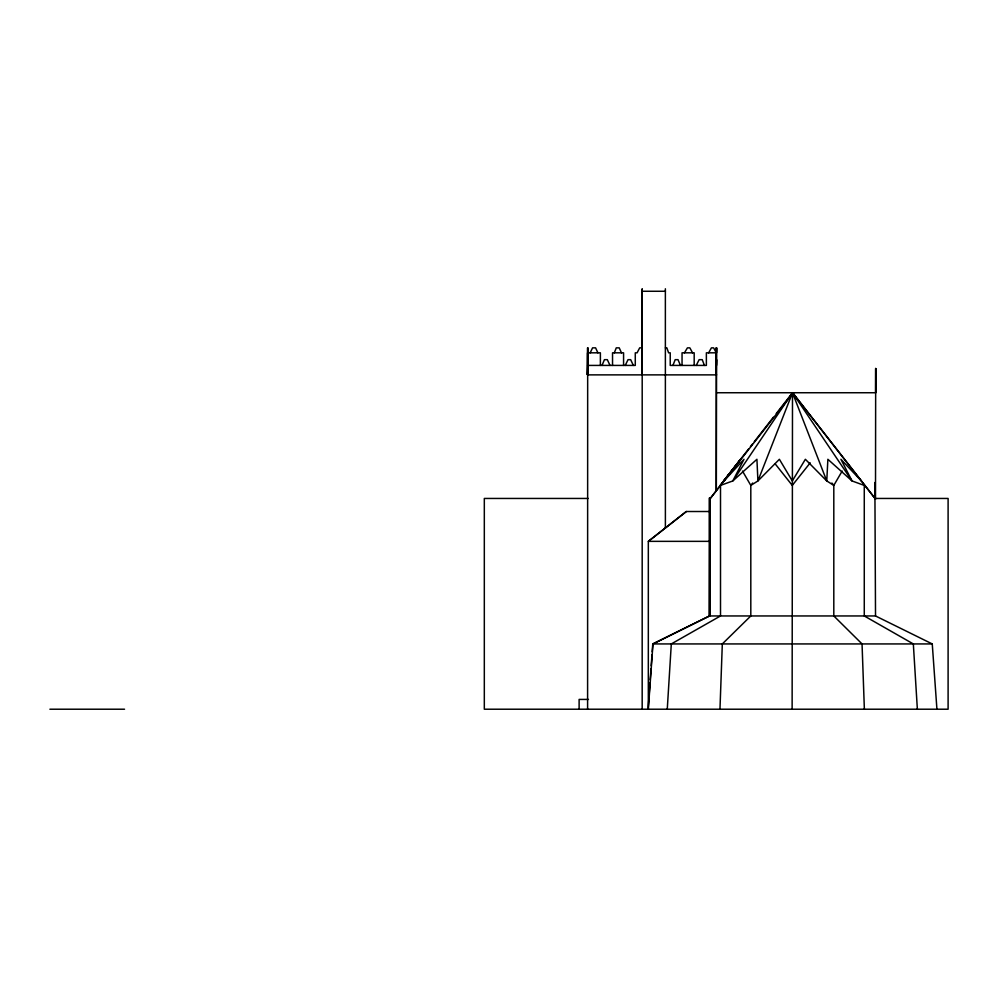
<?xml version="1.0" encoding="UTF-8"?>
<svg xmlns="http://www.w3.org/2000/svg" width="998" height="998" viewBox="0 0 998 998"><rect width="100%" height="100%" fill="white"/><g stroke="black" fill="none" stroke-linecap="round" stroke-linejoin="round"><path stroke-width="1.5" d="M716.626 374.874L587.597 374.874L587.797 347.853M600.384 365.418L600.384 352.818L587.597 352.818L587.597 374.874L587.622 347.853L587.597 374.874L587.909 352.818M665.392 347.853L666.839 347.853L668.598 352.818L670.232 352.818L670.232 365.418L706.372 365.418L706.372 352.818L716.29 352.818L716.302 347.853L716.29 490.779L709.815 499.075L709.603 615.953L652.979 643.935L648.326 709.216L648.326 541.353L686.312 511.512L709.815 511.512M716.29 374.874L716.377 347.853M792.125 709.216L792.499 392.738L875.495 499.075L875.695 368.487L875.658 392.738M716.539 352.818L716.614 347.853M716.552 347.853L716.29 490.779L793.148 392.738M587.597 374.874L587.785 365.418M719.97 709.216L722.315 643.935L750.808 615.953L750.808 485.402L742.475 471.044M667.263 709.216L671.305 643.935L720.506 615.953L720.506 485.402L732.782 480.949L756.921 459.292L757.919 480.949L750.808 485.402L752.692 483.032M648.213 707.657L648.987 696.779M649.211 693.672L649.985 682.794M650.209 679.675L650.983 668.797M651.207 665.691L651.981 654.813M652.205 651.706L652.767 643.935L709.491 615.953L875.52 615.953L874.872 482.496M917.362 709.216L913.332 643.935L864.268 615.953L864.268 485.402L852.03 480.949L792.499 392.738L757.919 480.949L779.388 459.292L792.312 480.949L805.361 459.292L826.768 480.949L833.804 485.402L833.804 615.953L862.047 643.935L864.368 709.216M614.319 352.818L616.277 347.853L619.222 347.853L621.48 352.818M672.926 365.418L675.197 359.667L678.004 359.667L680.474 365.418M602.019 365.418L604.439 359.667L607.308 359.667L610.028 365.418M590.18 352.818L592.575 347.853L595.581 347.853L597.902 352.818M625.222 365.418L628.041 359.667L630.661 359.667L633.356 365.418M696.205 365.418L699.149 359.667L702.23 359.667L704.426 365.418M708.642 352.818L711.424 347.853L713.607 347.853L716.29 352.818M842.187 471.044L833.804 485.402L831.92 483.032M684.453 352.818L687.422 347.853L689.855 347.853L692.55 352.818M861.349 480.949L840.927 459.292L852.03 480.949L827.878 459.292L826.768 480.949L792.499 392.738L732.782 480.949L743.997 459.292L721.704 483.444L740.603 459.292M723.65 480.949L748.512 449.1M750.421 446.642L752.33 444.197M754.251 441.752L773.375 417.239M776.244 413.571L792.499 392.738M720.394 485.402L709.815 499.075M810.214 462.847L792.275 485.402L775.309 464.033M686.362 511.512L648.388 541.353L709.715 541.353L709.69 498.002L709.603 615.953L709.603 497.84M665.367 288.784L665.392 528.004M642.151 291.266L665.429 291.266M642.176 347.853L639.693 347.853L637.086 352.818L635.277 352.818L635.277 365.418L587.597 365.418M716.626 392.738L875.683 392.738L875.695 368.487M588.234 498.451L484.317 498.451L484.317 709.216L948.1 709.216L948.1 498.451L875.209 498.451M652.767 643.935L932.257 643.935L936.922 709.216M588.458 699.423L579.114 699.423L579.114 709.216M49.9 709.216L124.55 709.216M875.495 615.953L932.257 643.935M792.662 392.738L875.533 499.075M716.589 359.667L716.477 365.418M716.402 359.667L716.352 365.418M709.491 497.84L709.491 615.953M694.184 365.418L694.184 352.818L682.046 352.818L682.046 365.418M642.213 374.874L642.201 288.784L642.176 709.216M623.575 365.418L623.575 352.818L612.535 352.818L612.535 365.418M587.672 352.818L587.597 709.216M740.716 459.292L720.282 485.402L740.716 459.292"/></g></svg>
